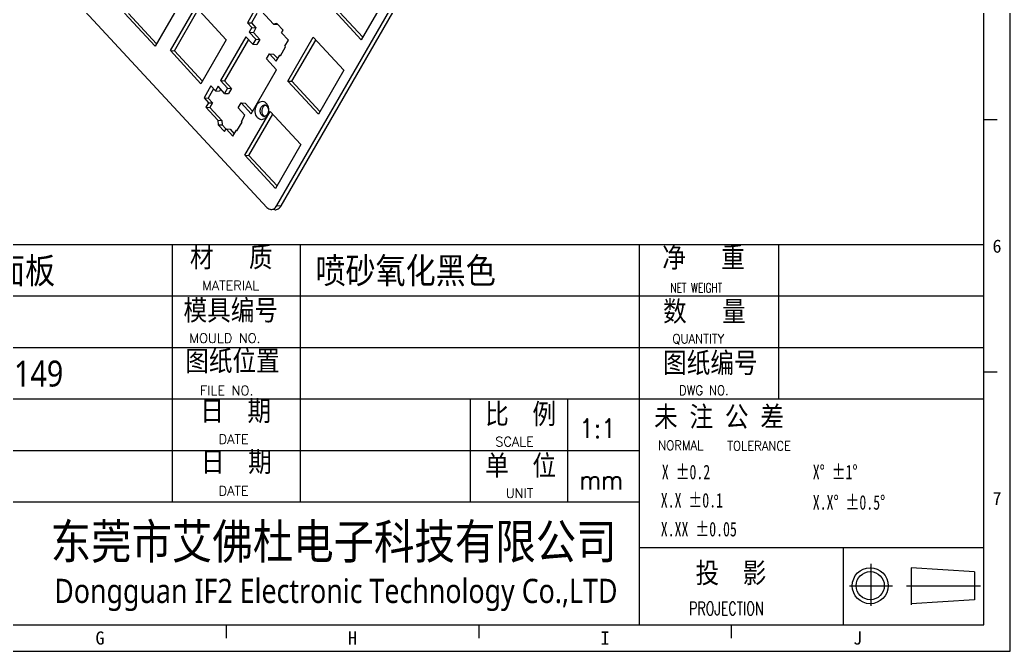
# Model space of a CAD drawing. Header units: millimetres. Extents: x 996 to 7194, y -92 to 581.
# Drawn here: x 1400.4 to 1652.5, y -91.6 to 69.2 of the extents above; entities that cross this region are included whole.
import ezdxf
from ezdxf.enums import TextEntityAlignment as Align

# ---------------------------------------------------------------- set-up
doc = ezdxf.new("R2010")
doc.units = ezdxf.units.MM
doc.header["$LTSCALE"] = 30.734
doc.layers.get('0').update_dxf_attribs({"linetype": 'CONTINUOUS'})
doc.layers.add('BORDER', color=5, linetype='CONTINUOUS')
doc.styles.add('BORDER', font='')
doc.styles.get("Standard").update_dxf_attribs({"font": 'txt', "width": 0.85})
doc.styles.add('图框文字', font='romans.shx')
doc.styles.get('BORDER').set_extended_font_data('SimSun')

# ---------------------------------------------------------------- blocks, each defined once
blk = doc.blocks.new('A4图框')
at = {"lineweight": 25}
for p, q in [((3088.9, 1720.09), (2725.99, 1720.09)), ((2830.62, 1720.09), (2830.62, 1638.13)), ((2979.19, 1720.09), (2979.19, 1599.08)), ((3023.51, 1720.09), (3023.51, 1670.92)), ((3088.9, 1703.7), (2725.99, 1703.7)), ((3088.9, 1687.31), (2725.99, 1687.31)), ((3088.9, 1670.92), (2725.99, 1670.92)), ((2925.43, 1670.92), (2925.43, 1638.13)), ((2956.46, 1638.13), (2956.46, 1670.92)), ((2979.19, 1654.52), (2725.99, 1654.52)), ((2979.19, 1638.13), (2725.99, 1638.13)), ((3088.9, 1623.63), (2979.19, 1623.63)), ((3044.14, 1623.63), (3044.14, 1599.08)), ((3052.92, 1618.5), (3052.92, 1605.13)), ((3085.98, 1616), (3065.82, 1617.26)), ((3065.82, 1617.26), (3065.82, 1605.48)), ((3046.13, 1611.54), (3059.88, 1611.54)), ((3064.34, 1611.54), (3087.8, 1611.54)), ((3085.98, 1607.07), (3065.82, 1605.81))]:
    blk.add_line(p, q, dxfattribs=at)
for p, q in [((2871.36, 1720.09), (2871.36, 1638.13)), ((3085.98, 1616), (3085.98, 1607.07))]:
    blk.add_line(p, q)
for radius in [5.73, 4.47]:
    blk.add_circle((3052.76, 1611.54), radius, dxfattribs=at)
at = {"layer": 'BORDER', "color": 0, "linetype": 'Continuous'}
for p, q in [((3097.29, 1590.69), (3097.29, 2170.08)), ((3088.9, 1599.08), (3088.9, 2161.68)), ((3093.1, 1759.84), (3088.9, 1759.84)), ((3093.1, 1679.48), (3088.9, 1679.48)), ((2285.22, 1599.08), (3088.9, 1599.08)), ((2847.8, 1599.08), (2847.8, 1594.89)), ((2928.17, 1599.08), (2928.17, 1594.89)), ((3008.53, 1599.08), (3008.53, 1594.89)), ((2276.83, 1590.69), (3097.29, 1590.69))]:
    blk.add_line(p, q, dxfattribs=at)
at = {"lineweight": 25, "style": '图框文字'}
for s, height, width, p in [('NET WEIGHT', 3.007, 0.7, (2989.15, 1704.88)), ('QUANTITY', 3.007, 0.9, (2989.82, 1688.66)), ('DWG NO.', 3.007, 0.9, (2991.91, 1672.22)), ('1:1', 6.014, 0.9, (2960.13, 1658.6)), ('NORMAL', 3.007, 0.9, (2985.27, 1654.72)), ('TOLERANCE', 3.007, 0.9, (3007.24, 1654.55)), ('mm', 6.014, 0.9, (2960.13, 1642.21)), ('PROJECTION', 4.21, 0.7, (2995.09, 1602.19))]:
    blk.add_text(s, height=height, dxfattribs=dict(at, width=width)).set_placement(p)
for s, p in [('MOULD NO.', (2836.05, 1688.87)), ('FILE NO.', (2839.44, 1672.18)), ('DATE', (2845.37, 1656.66)), ('SCALE', (2933.43, 1655.89)), ('DATE', (2845.37, 1640.27)), ('UNIT', (2936.75, 1639.5))]:
    blk.add_text(s, height=3.007, dxfattribs=at).set_placement(p)
at = {"color": 4, "lineweight": 15, "width": 0.7}
for s, height, p in [('X %%p0.2', 4.622, (2986.42, 1645.42)), ('X%%d %%p1%%d', 4.6222, (3034.46, 1645.42)), ('X.X %%p0.1', 4.622, (2986.09, 1636.43)), ('X.X%%D %%p0.5%%D', 4.6222, (3034.46, 1635.75)), ('X.XX %%p0.05', 4.6222, (2986.09, 1627.24))]:
    blk.add_text(s, height=height, dxfattribs=at).set_placement(p)
at = {"color": 7, "char_height": 6.4852, "attachment_point": 1}
for s, insert, width in [('{\\fSimSun|b0|i0|c134|p54;材   质}', (2836.24, 1719.42), 28.2719), ('{\\fSimSun|b0|i0|c134|p54;净   重}', (2986.55, 1719.31), 28.2719), ('{\\fSimSun|b0|i0|c134|p54;模具编号}', (2834.2, 1702.5), 33.2039), ('{\\fSimSun|b0|i0|c134|p54;数   量}', (2986.83, 1702.17), 28.2719), ('{\\fSimSun|b0|i0|c134|p54;图纸位置}', (2834.75, 1686.38), 33.4123), ('{\\fSimSun|b0|i0|c134|p54;图纸编号}', (2986.83, 1685.76), 33.8229), ('{\\fSimSun|b0|i0|c134|p54;日  期  }', (2839.52, 1670.49), 28.2719), ('{\\fSimSun|b0|i0|c134|p54;比  例  }', (2930.21, 1669.5), 28.2719), ('{\\fSimSun|b0|i0|c134|p54;未 注 公 差}', (2983.96, 1668.62), 44.8991), ('{\\fSimSun|b0|i0|c134|p54;日  期  }', (2839.74, 1654.27), 28.2719), ('{\\fSimSun|b0|i0|c134|p54;单  位  }', (2930.21, 1653.1), 28.2719), ('{\\fSimSun|b0|i0|c134|p54;投  影}', (2997.15, 1618.85), 28.2719)]:
    blk.add_mtext(s, dxfattribs=dict(at, insert=insert, width=width))
at = {"lineweight": 25, "insert": (2840.11, 1708.6), "char_height": 3.007, "width": 44.1748, "attachment_point": 1, "style": '图框文字'}
blk.add_mtext('MATERIAL', dxfattribs=at)
at = {"color": 7, "attachment_point": 5}
for s, insert, char_height in [('{\\fSimHei|b0|i0|c134|p49;东莞市艾佛杜电子科技有限公司}', (2881.97, 1624.98), 11.0966), ('{\\fMicrosoft YaHei|b0|i0|c134|p34;Dongguan IF2 Electronic Technology Co.,LTD}', (2882.7, 1608.59), 7.69)]:
    blk.add_mtext(s, dxfattribs=dict(at, insert=insert, char_height=char_height))
at = {"layer": 'BORDER', "color": 0, "style": 'BORDER'}
for s, p in [('6', (3093.1, 1719.66)), ('7', (3093.1, 1639.29)), ('G', (2807.61, 1594.89)), ('H', (2887.98, 1594.89)), ('I', (2968.35, 1594.89)), ('J', (3048.72, 1594.89))]:
    blk.add_text(s, height=4.2, dxfattribs=at).set_placement(p, align=Align.MIDDLE_CENTER)

msp = doc.modelspace()

# ---------------------------------------------------------------- linework, layer by layer
at = {"color": 7, "linetype": 'Continuous'}
for p, q in [((1465.869, 21.9), (1604.212, 261.517)), ((1466.905, 21.83), (1605.248, 261.447)), ((1401.793, 87.792), (1463.324, 21.409)), ((1441.281, 73.624), (1434.833, 62.457)), ((1493.79, 75.273), (1487.342, 64.106)), ((1434.833, 62.457), (1427.03, 70.875)), ((1435.206, 63.103), (1428.067, 70.805)), ((1438.716, 61.349), (1445.164, 72.516)), ((1439.752, 61.279), (1445.827, 71.801)), ((1445.164, 72.516), (1452.966, 64.098)), ((1460.092, 71.505), (1458.342, 68.474)), ((1460.755, 70.789), (1459.378, 68.404)), ((1464.954, 68.137), (1461.902, 71.429)), ((1487.342, 64.106), (1479.539, 72.524)), ((1487.715, 64.752), (1480.576, 72.454)), ((1458.342, 68.474), (1459.484, 67.241)), ((1458.342, 68.474), (1459.378, 68.404)), ((1459.378, 68.404), (1460.521, 67.171)), ((1465.793, 68.299), (1464.954, 68.137)), ((1464.954, 68.137), (1465.99, 68.067)), ((1467.41, 66.555), (1465.793, 68.299)), ((1459.484, 67.241), (1458.817, 66.084)), ((1458.817, 66.084), (1460.489, 64.28)), ((1458.817, 66.084), (1459.853, 66.014)), ((1459.484, 67.241), (1460.521, 67.171)), ((1460.521, 67.171), (1459.853, 66.014)), ((1459.853, 66.014), (1461.525, 64.21)), ((1467.03, 65.897), (1467.41, 66.555)), ((1468.758, 64.033), (1467.03, 65.897)), ((1452.966, 64.098), (1446.519, 52.931)), ((1457.945, 64.888), (1451.498, 53.721)), ((1458.609, 64.173), (1452.534, 53.651)), ((1459.729, 62.964), (1457.945, 64.888)), ((1460.489, 64.28), (1459.729, 62.964)), ((1460.489, 64.28), (1461.525, 64.21)), ((1461.525, 64.21), (1460.765, 62.894)), ((1467.86, 62.477), (1468.758, 64.033)), ((1468.62, 53.611), (1475.068, 64.779)), ((1469.656, 53.541), (1475.731, 64.063)), ((1475.068, 64.779), (1482.87, 56.36)), ((1446.519, 52.931), (1438.716, 61.349)), ((1438.716, 61.349), (1439.752, 61.279)), ((1446.892, 53.577), (1439.752, 61.279)), ((1459.729, 62.964), (1460.765, 62.894)), ((1463.184, 59.236), (1463.944, 60.552)), ((1463.944, 60.552), (1464.98, 60.482)), ((1463.944, 60.552), (1465.672, 58.688)), ((1466.737, 60.063), (1468.027, 62.297)), ((1468.027, 62.297), (1467.86, 62.477)), ((1465.748, 56.47), (1463.184, 59.236)), ((1464.98, 60.482), (1466.045, 59.334)), ((1465.672, 58.688), (1466.57, 60.244)), ((1466.57, 60.244), (1466.831, 60.226)), ((1466.57, 60.244), (1466.737, 60.063)), ((1459.301, 45.303), (1465.748, 56.47)), ((1482.87, 56.36), (1476.423, 45.193)), ((1451.498, 53.721), (1453.281, 51.797)), ((1451.498, 53.721), (1452.534, 53.651)), ((1452.534, 53.651), (1454.318, 51.727)), ((1468.62, 53.611), (1469.656, 53.541)), ((1476.423, 45.193), (1468.62, 53.611)), ((1476.796, 45.839), (1469.656, 53.541)), ((1449.039, 52.361), (1447.289, 49.33)), ((1449.703, 51.645), (1448.325, 49.26)), ((1450.182, 51.128), (1449.039, 52.361)), ((1450.849, 52.285), (1450.182, 51.128)), ((1450.182, 51.128), (1451.218, 51.058)), ((1452.521, 50.481), (1450.849, 52.285)), ((1451.513, 51.569), (1451.218, 51.058)), ((1453.281, 51.797), (1452.521, 50.481)), ((1452.521, 50.481), (1453.558, 50.411)), ((1453.281, 51.797), (1454.318, 51.727)), ((1454.318, 51.727), (1453.558, 50.411)), ((1447.289, 49.33), (1448.432, 48.097)), ((1447.289, 49.33), (1448.325, 49.26)), ((1448.432, 48.097), (1447.764, 46.94)), ((1448.325, 49.26), (1449.468, 48.027)), ((1448.432, 48.097), (1449.468, 48.027)), ((1449.468, 48.027), (1448.8, 46.87)), ((1455.977, 46.753), (1456.737, 48.069)), ((1456.737, 48.069), (1457.773, 47.999)), ((1456.737, 48.069), (1459.301, 45.303)), ((1457.773, 47.999), (1459.674, 45.949)), ((1447.764, 46.94), (1450.815, 43.648)), ((1447.764, 46.94), (1448.8, 46.87)), ((1448.8, 46.87), (1451.852, 43.578)), ((1457.705, 44.889), (1455.977, 46.753)), ((1457.701, 34.699), (1464.148, 45.866)), ((1464.148, 45.866), (1471.951, 37.448)), ((1450.815, 43.648), (1451.852, 43.578)), ((1450.815, 43.648), (1450.895, 42.494)), ((1451.852, 43.578), (1451.932, 42.424)), ((1455.685, 40.92), (1456.974, 43.153)), ((1456.807, 43.333), (1457.705, 44.889)), ((1456.974, 43.153), (1456.807, 43.333)), ((1458.737, 34.629), (1464.812, 45.15)), ((1450.895, 42.494), (1452.512, 40.75)), ((1450.895, 42.494), (1451.932, 42.424)), ((1451.932, 42.424), (1452.882, 41.399)), ((1452.512, 40.75), (1452.891, 41.408)), ((1452.891, 41.408), (1453.928, 41.339)), ((1452.891, 41.408), (1454.619, 39.544)), ((1453.928, 41.339), (1454.992, 40.19)), ((1454.619, 39.544), (1455.517, 41.1)), ((1455.517, 41.1), (1455.778, 41.082)), ((1455.517, 41.1), (1455.685, 40.92)), ((1471.951, 37.448), (1465.504, 26.281)), ((1457.701, 34.699), (1458.737, 34.629)), ((1465.504, 26.281), (1457.701, 34.699)), ((1465.877, 26.926), (1458.737, 34.629)), ((1465.343, 20.839), (1464.307, 20.909)), ((1465.869, 21.9), (1466.905, 21.83))]:
    msp.add_line(p, q, dxfattribs=at)
for centre, radius, start, end in [((1462.694, 46.742), 0.769, 86.21535, 100.95584), ((1461.184, 46.375), 2.517, 21.19742, 23.62821), ((1462.6, 45.384), 0.769, 266.21535, 280.95583), ((1461.521, 45.683), 2.063, 314.47243, 321.1171)]:
    msp.add_arc(centre, radius, start, end, dxfattribs=at)
for points, knots in [([(1460.943, 44.23), (1460.566, 44.637), (1460.269, 45.534), (1460.347, 46.545), (1460.517, 47.124), (1460.756, 47.633), (1461.168, 48.149), (1461.837, 48.49), (1462.561, 48.433), (1462.947, 48.152), (1463.107, 47.98)], [0, 0, 0, 0, 0.2626404, 0.4073913, 0.4785518, 0.5471619, 0.673045, 0.7840423, 0.8884659, 1, 1, 1, 1]), ([(1463.107, 47.98), (1463.146, 47.938), (1463.298, 47.757), (1463.418, 47.548), (1463.49, 47.383)], [0, 0, 0, 0, 0.2393208, 1, 1, 1, 1]), ([(1461.979, 44.906), (1461.807, 45.092), (1461.578, 45.604), (1461.585, 46.293), (1461.76, 46.816), (1462.015, 47.234), (1462.33, 47.455), (1462.547, 47.497)], [0, 0, 0, 0, 0.2475226, 0.5217807, 0.6566833, 0.7829307, 1, 1, 1, 1]), ([(1462.253, 46.907), (1462.186, 46.79), (1461.973, 46.284), (1461.984, 45.683), (1462.135, 45.3)], [0, 0, 0, 0, 0.2474303, 1, 1, 1, 1]), ([(1462.57, 47.283), (1462.539, 47.259), (1462.416, 47.149), (1462.316, 47.015), (1462.253, 46.907)], [0, 0, 0, 0, 0.2388888, 1, 1, 1, 1]), ([(1462.953, 47.468), (1462.92, 47.461), (1462.782, 47.423), (1462.655, 47.35), (1462.57, 47.283)], [0, 0, 0, 0, 0.2412881, 1, 1, 1, 1]), ([(1463.095, 47.399), (1463.155, 47.363), (1463.231, 47.305), (1463.298, 47.237), (1463.315, 47.22)], [0, 0, 0, 0, 0.7431313, 1, 1, 1, 1]), ([(1463.696, 46.633), (1463.723, 46.431), (1463.752, 45.649), (1463.491, 44.839), (1463.127, 44.388)], [0, 0, 0, 0, 0.2598655, 1, 1, 1, 1]), ([(1463.649, 45.7), (1463.629, 45.609), (1463.532, 45.28), (1463.335, 44.971), (1463.138, 44.815)], [0, 0, 0, 0, 0.2693334, 1, 1, 1, 1]), ([(1463.315, 47.22), (1463.341, 47.191), (1463.447, 47.063), (1463.527, 46.915), (1463.573, 46.798)], [0, 0, 0, 0, 0.2380778, 1, 1, 1, 1]), ([(1463.531, 47.285), (1463.55, 47.233), (1463.625, 47.022), (1463.673, 46.801), (1463.696, 46.633)], [0, 0, 0, 0, 0.2445705, 1, 1, 1, 1]), ([(1463.573, 46.798), (1463.606, 46.715), (1463.712, 46.359), (1463.709, 45.973), (1463.649, 45.7)], [0, 0, 0, 0, 0.2427433, 1, 1, 1, 1]), ([(1462.966, 44.211), (1462.824, 44.071), (1462.506, 43.842), (1461.939, 43.715), (1461.379, 43.851), (1461.075, 44.088), (1460.943, 44.23)], [0, 0, 0, 0, 0.263075, 0.5047918, 0.7437551, 1, 1, 1, 1]), ([(1462.271, 44.689), (1462.244, 44.702), (1462.137, 44.759), (1462.042, 44.839), (1461.979, 44.906)], [0, 0, 0, 0, 0.2425221, 1, 1, 1, 1]), ([(1462.394, 44.878), (1462.419, 44.85), (1462.524, 44.749), (1462.652, 44.67), (1462.754, 44.633)], [0, 0, 0, 0, 0.2609234, 1, 1, 1, 1]), ([(1463.138, 44.815), (1463.108, 44.791), (1462.99, 44.707), (1462.851, 44.649), (1462.746, 44.629)], [0, 0, 0, 0, 0.261752, 1, 1, 1, 1]), ([(1463.324, 21.409), (1463.456, 21.267), (1463.755, 21.028), (1464.127, 20.921), (1464.307, 20.909)], [0, 0, 0, 0, 0.5169844, 1, 1, 1, 1]), ([(1464.307, 20.909), (1464.482, 20.897), (1464.853, 20.949), (1465.175, 21.134), (1465.322, 21.251)], [0, 0, 0, 0, 0.4832093, 1, 1, 1, 1]), ([(1465.322, 21.251), (1465.375, 21.293), (1465.588, 21.482), (1465.761, 21.713), (1465.869, 21.9)], [0, 0, 0, 0, 0.2394293, 1, 1, 1, 1]), ([(1465.343, 20.839), (1465.49, 20.829), (1465.796, 20.861), (1466.391, 21.134), (1466.733, 21.532), (1466.905, 21.83)], [0, 0, 0, 0, 0.227614, 0.4666921, 1, 1, 1, 1])]:
    msp.add_open_spline(points, degree=3, knots=knots, dxfattribs=at)
for points in [[(1462.744, 47.51), (1462.816, 47.505), (1462.887, 47.49), (1462.954, 47.466)], [(1462.954, 47.466), (1463.003, 47.448), (1463.05, 47.425), (1463.095, 47.399)], [(1462.135, 45.3), (1462.167, 45.219), (1462.206, 45.139), (1462.252, 45.065)], [(1462.252, 45.065), (1462.294, 44.999), (1462.341, 44.936), (1462.394, 44.878)], [(1462.549, 44.616), (1462.453, 44.623), (1462.358, 44.648), (1462.271, 44.689)]]:
    msp.add_open_spline(points, degree=3, dxfattribs=at)

# ---------------------------------------------------------------- block references
at = {"xscale": 0.8000000000000114, "yscale": 0.8000000000000114, "zscale": 0.8000000000000114}
msp.add_blockref('A4图框', (-825.289, -1364.144), dxfattribs=at)

# ---------------------------------------------------------------- texts
at = {"char_height": 6.6, "width": 59.52349, "attachment_point": 1}
for s, insert in [('{\\fMicrosoft YaHei|b0|i0|c134|p34;铝面板}', (1386.422, 8.644)), ('{\\fMicrosoft YaHei|b0|i0|c134|p34;喷砂氧化黑色}', (1475.667, 8.644)), ('{\\fMicrosoft YaHei|b0|i0|c134|p34;FK5149}', (1386.422, -17.584))]:
    msp.add_mtext(s, dxfattribs=dict(at, insert=insert))

doc.saveas('drawing.dxf')
